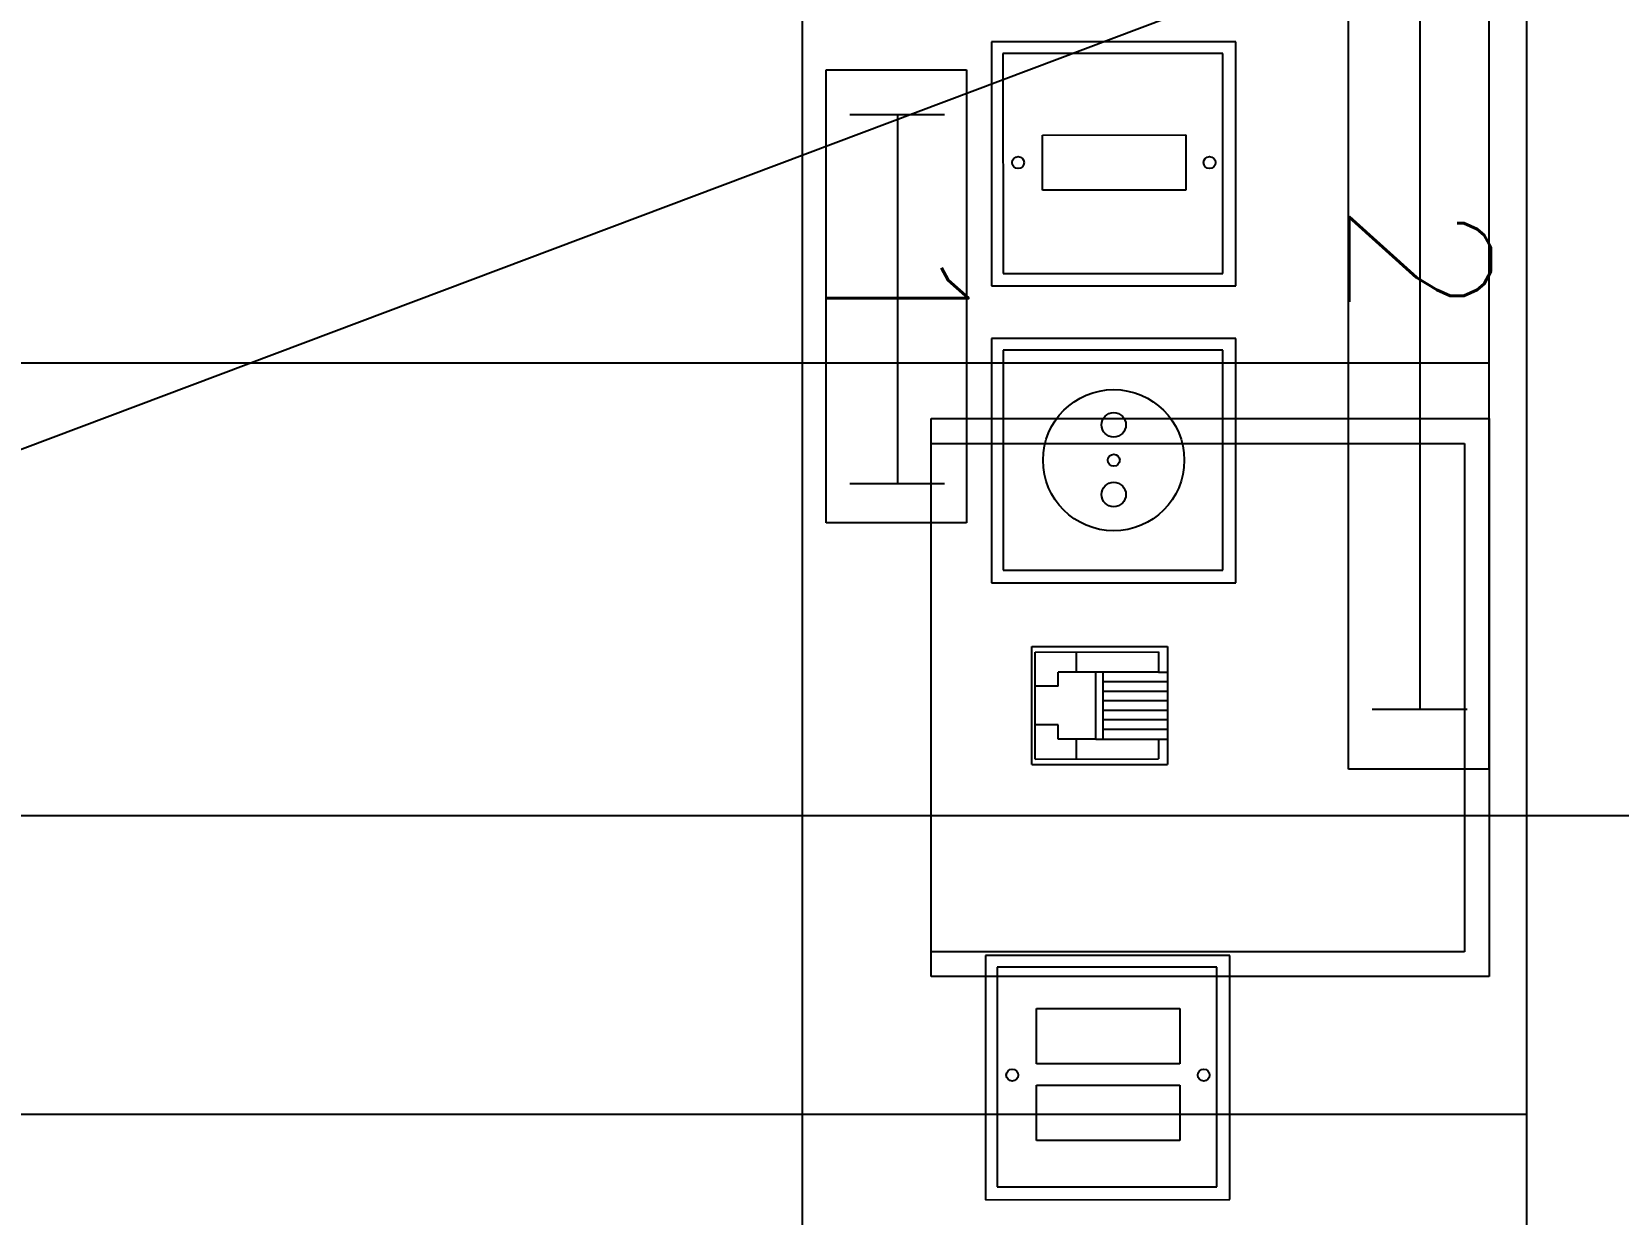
# Model space of a CAD drawing. Header units: inches. Extents: x 567429 to 582707, y 126347 to 133675.
# Drawn here: x 578950 to 579077.9, y 131573.7 to 131669.1 of the extents above; entities that cross this region are included whole.
import ezdxf

# ---------------------------------------------------------------- set-up
doc = ezdxf.new("R2010")
doc.units = ezdxf.units.IN
doc.header["$MEASUREMENT"] = 0
for name, color, linetype in [('BORD', 3, 'Continuous'), ('FIRE WIRE', 4, 'Continuous'), ('mobl', 11, 'Continuous'), ('SOUND WIRE', 4, 'Continuous'), ('wall kanaf', 4, 'Continuous')]:
    doc.layers.add(name, color=color, linetype=linetype)
doc.styles.add('ROMANS', font='romans.shx')
doc.linetypes.add('ZIGZAG', pattern='A,0.0001,-0.2,[131,ltypeshp.shx,S=0.2,R=0,X=-0.2,Y=0],-0.4,[131,ltypeshp.shx,S=0.2,R=180,X=0.2,Y=0],-0.2', length=0.8001)

# ---------------------------------------------------------------- blocks, each defined once
blk = doc.blocks.new('BOARD2')
at = {"layer": 'BORD', "color": 4}
for p, q in [((-163.07, 0), (163.07, 0)), ((163.07, -61.63), (-163.07, -61.63))]:
    blk.add_line(p, q, dxfattribs=at)
at = {"layer": 'BORD'}
for p, q in [((-117.23, -3.2), (-40.08, -3.2)), ((-40.08, -3.2), (-40.08, -15.16)), ((-45.16, -5.07), (-45.16, -13.15)), ((-40.08, -15.16), (-117.23, -15.16)), ((-102.03, -24.74), (-102.03, -45.53)), ((-81.24, -24.74), (-102.03, -24.74)), ((-81.24, -45.53), (-81.24, -24.74)), ((-76.76, -24.74), (-76.76, -45.53)), ((-55.97, -24.74), (-76.76, -24.74)), ((-55.97, -45.53), (-55.97, -24.74)), ((-24.24, -25.26), (-24.24, -46.05)), ((-3.44, -25.26), (-24.24, -25.26)), ((-3.44, -46.05), (-3.44, -25.26)), ((-101.03, -25.85), (-101.03, -44.56)), ((-82.31, -25.85), (-101.03, -25.85)), ((-82.31, -44.56), (-82.31, -25.85)), ((-75.76, -25.85), (-75.76, -44.56)), ((-57.04, -25.85), (-75.76, -25.85)), ((-57.04, -44.56), (-57.04, -25.85)), ((-23.23, -26.36), (-23.23, -45.07)), ((-4.52, -26.36), (-23.23, -26.36)), ((-4.52, -45.07), (-4.52, -26.36)), ((-50.53, -30.56), (-40.5, -30.56)), ((-50.53, -42.12), (-50.53, -30.56)), ((-48.36, -31.33), (-48.36, -30.56)), ((-42.65, -31.33), (-42.65, -30.56)), ((-40.5, -42.12), (-40.5, -30.56)), ((-50.07, -41.82), (-50.07, -31.33)), ((-50.07, -31.33), (-48.36, -31.33)), ((-48.36, -31.33), (-48.36, -39.86)), ((-42.65, -31.33), (-40.96, -31.33)), ((-42.65, -36.67), (-42.65, -31.33)), ((-40.96, -41.82), (-40.96, -31.33)), ((-48.36, -36.06), (-42.65, -36.06)), ((-42.65, -36.67), (-48.36, -36.67)), ((-42.65, -36.67), (-42.65, -39.86)), ((-48.36, -38.32), (-50.07, -38.32)), ((-40.96, -38.32), (-42.65, -38.32)), ((-47.15, -39.86), (-48.36, -39.86)), ((-47.15, -39.86), (-47.15, -41.82)), ((-42.65, -39.86), (-43.88, -39.86)), ((-43.88, -39.86), (-43.88, -41.82)), ((-40.96, -41.82), (-50.07, -41.82)), ((-40.5, -42.12), (-50.53, -42.12)), ((-101.03, -44.56), (-82.31, -44.56)), ((-75.76, -44.56), (-57.04, -44.56)), ((-102.03, -45.53), (-81.24, -45.53)), ((-76.76, -45.53), (-55.97, -45.53)), ((-23.23, -45.07), (-4.52, -45.07)), ((-24.24, -46.05), (-3.44, -46.05)), ((-99.63, -59.62), (-99.63, -47.66)), ((-99.63, -47.66), (-61.06, -47.66)), ((-61.06, -47.66), (-61.06, -59.62)), ((-95.81, -49.53), (-95.81, -57.61)), ((-64.38, -49.53), (-64.38, -57.61)), ((-61.06, -59.62), (-99.63, -59.62))]:
    blk.add_line(p, q, dxfattribs=at)
at = {"layer": 'BORD', "color": 3}
for p, q in [((-113.4, -9.08), (-45.16, -9.08)), ((-95.81, -53.54), (-64.38, -53.54))]:
    blk.add_line(p, q, dxfattribs=at)
at = {"layer": 'BORD', "color": 30}
for p, q in [((-94.09, -41.19), (-94.09, -29.01)), ((-94.09, -29.01), (-89.39, -29.01)), ((-89.39, -29.01), (-89.39, -41.19)), ((-19.72, -41.71), (-19.72, -29.53)), ((-19.72, -29.53), (-15.01, -29.53)), ((-15.01, -29.53), (-15.01, -41.71)), ((-13.18, -41.71), (-13.18, -29.53)), ((-13.18, -29.53), (-8.47, -29.53)), ((-8.47, -29.53), (-8.47, -41.71)), ((-47.55, -36.06), (-47.55, -30.56)), ((-46.74, -36.06), (-46.74, -30.56)), ((-45.93, -36.06), (-45.93, -30.56)), ((-45.12, -36.06), (-45.12, -30.56)), ((-44.31, -36.06), (-44.31, -30.56)), ((-43.5, -36.06), (-43.5, -30.56)), ((-89.39, -41.19), (-94.09, -41.19)), ((-15.01, -41.71), (-19.72, -41.71)), ((-8.47, -41.71), (-13.18, -41.71))]:
    blk.add_line(p, q, dxfattribs=at)
for centre, radius in [((-91.74, -26.98), 0.509), ((-14.05, -27.49), 0.509), ((-66.4, -35.14), 6.01), ((-66.4, -35.14), 0.509), ((-91.74, -43.27), 0.509), ((-14.05, -43.78), 0.509)]:
    blk.add_circle(centre, radius, dxfattribs=at)
at = {"layer": 'BORD', "color": 2}
for centre in [(-69.41, -35.14), (-63.48, -35.14)]:
    blk.add_circle(centre, 1.04, dxfattribs=at)
at = {"layer": 'BORD', "color": 2, "style": 'ROMANS'}
for s, p in [('2', (-88.66, -15.1)), ('1', (-85.88, -59.56))]:
    blk.add_text(s, height=12.06, dxfattribs=at).set_placement(p)

msp = doc.modelspace()

# ---------------------------------------------------------------- linework, layer by layer
at = {"layer": 'FIRE WIRE'}
msp.add_line((578910.22, 131605.86), (579419.25, 131605.86), dxfattribs=at)
at = {"layer": 'mobl', "color": 15}
for p, q in [((579067.49, 131642.38), (579067.49, 131732.38)), ((578867.49, 131642.38), (579067.49, 131642.38)), ((579022.49, 131637.88), (579067.49, 131637.88)), ((579022.49, 131592.88), (579022.49, 131637.88)), ((579067.49, 131637.88), (579067.49, 131592.88)), ((579022.49, 131635.88), (579065.49, 131635.88)), ((579065.49, 131635.88), (579065.49, 131594.88)), ((579065.49, 131594.88), (579022.49, 131594.88)), ((579067.49, 131592.88), (579022.49, 131592.88))]:
    msp.add_line(p, q, dxfattribs=at)
at = {"layer": 'mobl', "color": 15, "linetype": 'ZIGZAG', "ltscale": 20}
msp.add_line((578809.99, 131581.79), (579070.49, 131581.79), dxfattribs=at)
at = {"layer": 'SOUND WIRE'}
msp.add_line((578731.06, 131553.29), (579356.65, 131788.93), dxfattribs=at)
at = {"layer": 'wall kanaf', "color": 15, "lineweight": 20, "ltscale": 0.1}
msp.add_line((579070.49, 131797.79), (579070.49, 131345.29), dxfattribs=at)

# ---------------------------------------------------------------- block references
at = {"layer": 'BORD', "ltscale": 5, "xscale": 0.947301618010808, "yscale": 0.947301618010808, "zscale": 0.947301618010808, "rotation": 270.0091431634974}
msp.add_blockref('BOARD2', (579070.51, 131571.63), dxfattribs=at)

doc.saveas('drawing.dxf')
